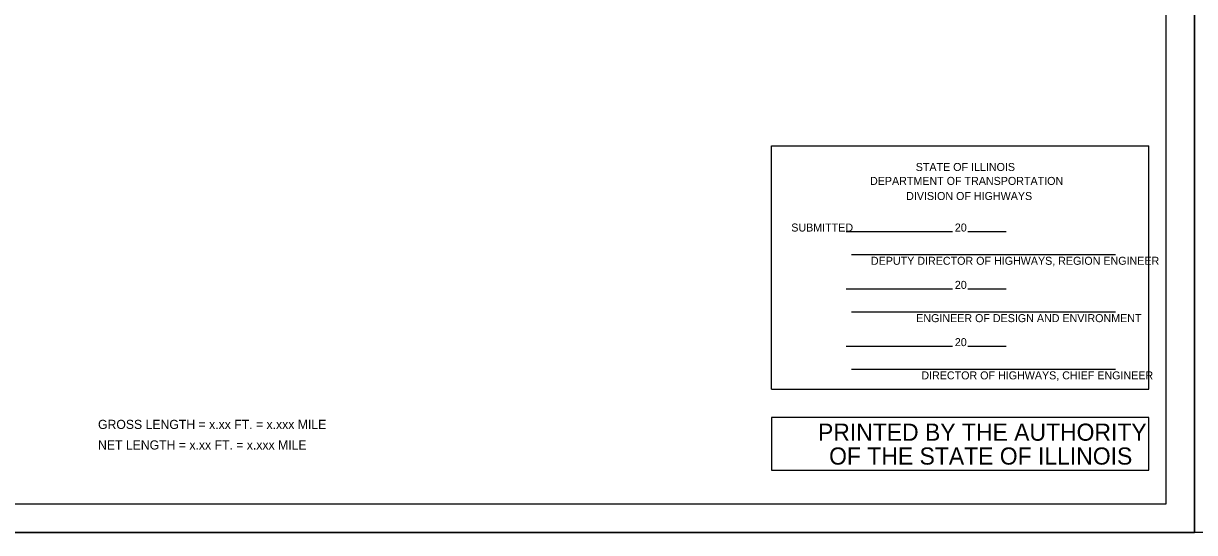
# Model space of a CAD drawing. Extents: x 1591937 to 1595337, y 1595703 to 1597396.
# Drawn here: x 1592613 to 1593637, y 1595703 to 1596149 of the extents above; entities that cross this region are included whole.
import ezdxf

# ---------------------------------------------------------------- set-up
doc = ezdxf.new("R2010")
doc.units = 0
doc.layers.add('Sheets_General Details', color=7, linetype='Continuous')
doc.layers.add('Sheets_Printer Plotting Border', color=7, linetype='Continuous')

msp = doc.modelspace()

# ---------------------------------------------------------------- linework, layer by layer
at = {"layer": 'Sheets_General Details'}
for p, q in [((1593637.3, 1596803.2), (1593637.3, 1595703.2)), ((1593612.3, 1596778.2), (1593612.3, 1595728.2)), ((1593267.3, 1596041.7), (1593597.3, 1596041.7)), ((1593267.3, 1595828.7), (1593267.3, 1596041.7)), ((1593597.3, 1595828.7), (1593597.3, 1596041.7)), ((1593332.5, 1595966.7), (1593425.6, 1595966.7)), ((1593439.1, 1595966.7), (1593472.6, 1595966.7)), ((1593337.2, 1595946.6), (1593568.2, 1595946.6)), ((1593332.5, 1595916.5), (1593425.6, 1595916.5)), ((1593439.1, 1595916.5), (1593472.6, 1595916.5)), ((1593337.2, 1595896.5), (1593568.2, 1595896.5)), ((1593332.5, 1595866.4), (1593425.6, 1595866.4)), ((1593439.1, 1595866.4), (1593472.6, 1595866.4)), ((1593337.2, 1595846.3), (1593568.2, 1595846.3)), ((1593267.3, 1595828.7), (1593597.3, 1595828.7)), ((1593612.3, 1595728.2), (1592047.3, 1595728.2)), ((1595337.3, 1595703.2), (1593637.3, 1595703.2))]:
    msp.add_line(p, q, dxfattribs=at)
for points in [[(1591937.3, 1596803.2), (1593637.3, 1596803.2), (1593637.3, 1595703.2), (1591937.3, 1595703.2)], [(1593267.3, 1595757.7), (1593597.3, 1595757.7), (1593597.3, 1595803.8), (1593267.3, 1595803.8)]]:
    msp.add_lwpolyline(points, close=True, dxfattribs=at)
at = {"layer": 'Sheets_Printer Plotting Border'}
msp.add_lwpolyline([(1591937.3, 1595703.2), (1593637.3, 1595703.2), (1593637.3, 1596803.2), (1591937.3, 1596803.2)], close=True, dxfattribs=at)

# ---------------------------------------------------------------- texts
at = {"layer": 'Sheets_General Details'}
for s, height, p in [('STATE OF ILLINOIS', 7, (1593393.4, 1596019.7)), ('DEPARTMENT OF TRANSPORTATION', 7, (1593353.4, 1596007.5)), ('DIVISION OF HIGHWAYS', 7, (1593385, 1595994.3)), ('SUBMITTED', 7, (1593284.5, 1595966.7)), ('20', 7, (1593427.6, 1595966.7)), ('DEPUTY DIRECTOR OF HIGHWAYS, REGION ENGINEER', 7, (1593354.2, 1595937.6)), ('20', 7, (1593427.6, 1595916.5)), ('ENGINEER OF DESIGN AND ENVIRONMENT', 7, (1593393.8, 1595887.4)), ('20', 7, (1593427.6, 1595866.4)), ('DIRECTOR OF HIGHWAYS, CHIEF ENGINEER', 7, (1593398.3, 1595837.3)), ('GROSS LENGTH = x.xx FT. = x.xxx MILE', 8, (1592678, 1595793.9)), ('PRINTED BY THE AUTHORITY', 15, (1593307.9, 1595783.6)), ('NET LENGTH = x.xx FT. = x.xxx MILE', 8, (1592678, 1595775.9)), ('OF THE STATE OF ILLINOIS', 15, (1593317.6, 1595762.7))]:
    msp.add_text(s, height=height, dxfattribs=at).set_placement(p)

doc.saveas('drawing.dxf')
